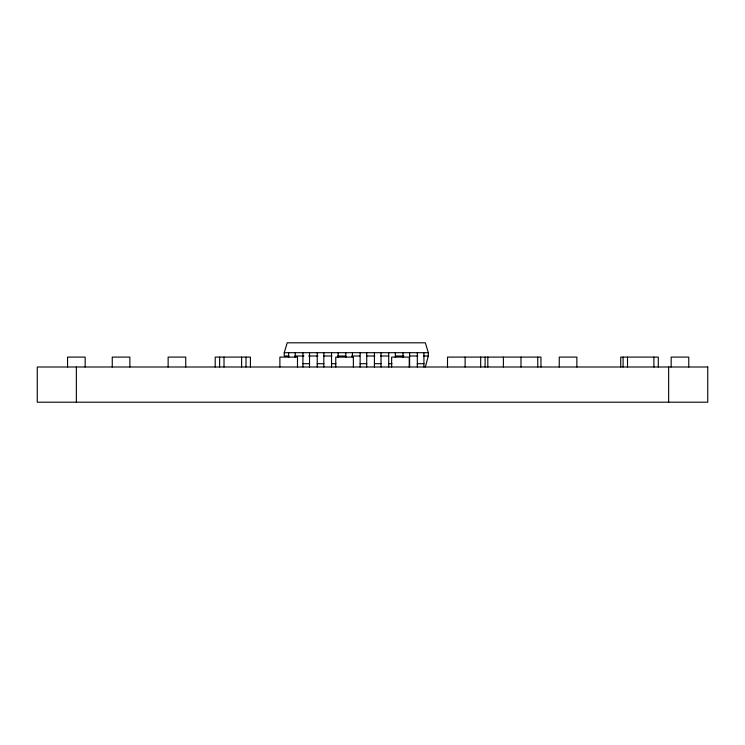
<?xml version="1.0" encoding="UTF-8"?>
<svg xmlns="http://www.w3.org/2000/svg" width="745" height="745" viewBox="0 0 745 745"><rect width="100%" height="100%" fill="white"/><g stroke="black" fill="none" stroke-linecap="round" stroke-linejoin="round"><path stroke-width="1.12" d="M425.339 366.996L428.319 355.998L428.319 352.702L425.339 342.802L287.216 342.802L284.236 352.702L284.236 355.998L288.883 355.998M284.236 352.702L428.319 352.702M294.694 355.998L303.988 355.998M308.635 355.998L317.929 355.998M323.74 355.998L331.879 355.998M337.69 355.998L345.82 355.998M351.631 355.998L359.76 355.998M366.736 355.998L374.865 355.998M380.676 355.998L388.815 355.998M395.781 355.998L403.92 355.998M409.731 355.998L417.861 355.998M423.672 355.998L428.319 355.998M302.936 363.7L309.529 363.7M317.23 363.7L323.833 363.7M331.534 363.7L335.93 363.7M360.124 363.7L366.726 363.7M374.428 363.7L381.021 363.7M388.722 363.7L392.028 363.7M417.321 363.7L423.924 363.7M688.762 366.996L688.762 357.097L671.161 357.097L671.161 366.996M668.638 366.996L668.638 402.198M658.301 366.996L658.301 357.097L620.725 357.097L620.725 366.996M653.896 357.097L653.896 366.996M627.504 357.097L627.504 366.996M623.099 357.097L623.099 366.996M576.863 366.996L576.863 357.097L559.262 357.097L559.262 366.996M540.963 366.996L540.963 357.097L447.512 357.097L447.512 366.996M537.75 357.097L537.75 366.996M520.988 357.097L520.988 366.996M503.387 357.097L503.387 366.996M487.817 357.097L487.817 366.996M485.088 357.097L485.088 366.996M480.683 357.097L480.683 366.996M465.113 357.097L465.113 366.996M423.924 352.702L423.924 366.996M417.321 352.702L417.321 366.996M409.62 352.702L409.62 366.996M409.238 366.996L409.238 357.097L391.637 357.097L391.637 366.996M403.026 352.702L403.026 357.302M395.325 352.702L395.325 357.302M388.722 352.702L388.722 366.996M381.021 352.702L381.021 366.996M374.428 352.702L374.428 366.996M366.726 352.702L366.726 366.996M360.124 352.702L360.124 366.996M353.363 366.996L353.363 357.097L335.762 357.097L335.762 366.996M352.432 352.702L352.432 357.302M345.829 352.702L345.829 357.302M338.128 352.702L338.128 357.302M331.534 352.702L331.534 366.996M323.833 352.702L323.833 366.996M317.23 352.702L317.23 366.996M309.529 352.702L309.529 366.996M302.936 352.702L302.936 366.996M297.488 366.996L297.488 357.097L279.887 357.097L279.887 366.996M295.234 352.702L295.234 357.302M288.632 352.702L288.632 357.302M250.413 366.996L250.413 357.097L215.212 357.097L215.212 366.996M246.008 357.097L246.008 366.996M241.613 357.097L241.613 366.996M224.012 357.097L224.012 366.996M219.617 357.097L219.617 366.996M185.738 366.996L185.738 357.097L168.137 357.097L168.137 366.996M129.863 366.996L129.863 357.097L112.262 357.097L112.262 366.996M85.163 366.996L85.163 357.097L67.562 357.097L67.562 366.996M76.362 366.996L76.362 402.198M707.75 366.996L37.25 366.996L37.25 402.198L707.75 402.198L707.75 366.996"/></g></svg>
